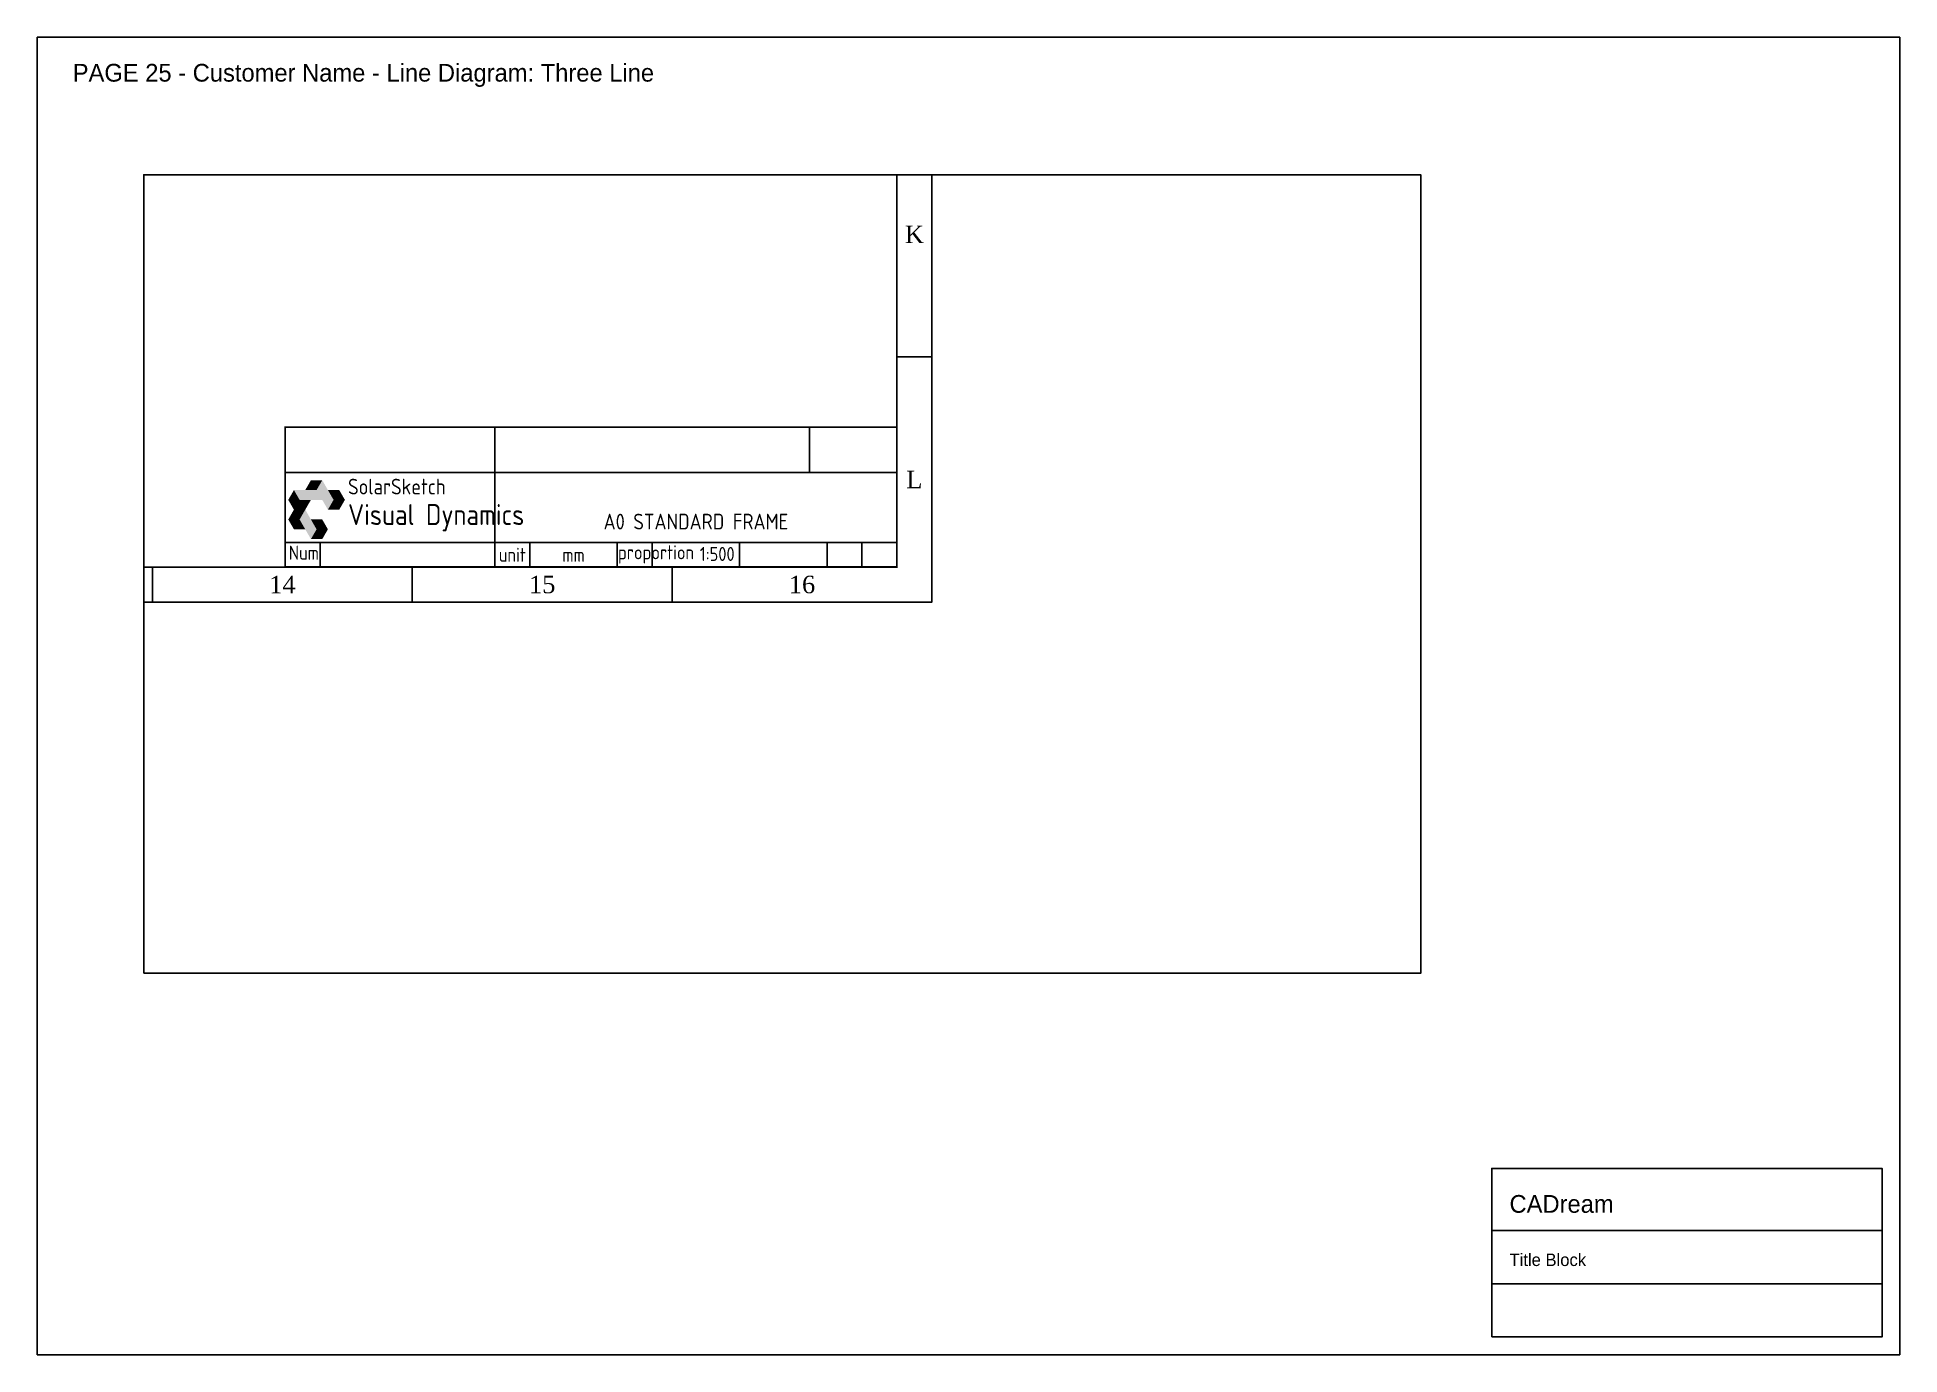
# Paper-space layout 'Layout1' of a CAD drawing. Header units: metres, sheet in millimetres. Extents: x 0 to 420, y 0 to 297.
# The model-space entities are those that its viewports show. They can reach past a viewport. Long polylines and large blocks are cut down to what shows.
import ezdxf
from ezdxf.enums import TextEntityAlignment as Align

# ---------------------------------------------------------------- set-up
doc = ezdxf.new("R2010")
doc.units = ezdxf.units.M
for name, color, linetype in [('SHEET_BORDER', 8, 'Continuous'), ('SHEET_TEXT', 5, 'Continuous'), ('SHEET_TITLEBLOCK', 7, 'Continuous'), ('SHEET_VIEWPORT_FRAME', 6, 'Continuous')]:
    doc.layers.add(name, color=color, linetype=linetype)
doc.styles.add('Albedo', font='gbenor', dxfattribs={"bigfont": 'gbcbig'})
doc.styles.add('Times', font='times.ttf')

# ---------------------------------------------------------------- blocks, each defined once
blk = doc.blocks.new('CADREAM_TITLEBLOCK_TEMPLATE_V1')
at = {"layer": 'SHEET_TITLEBLOCK'}
for p, q in [((0, 24), (88, 24)), ((0, 12), (88, 12))]:
    blk.add_line(p, q, dxfattribs=at)
blk.add_lwpolyline([(0, 0), (88, 0), (88, 38), (0, 38)], close=True, dxfattribs=at)
for s, height, p in [('CADream', 4, (4, 28)), ('Title Block', 2.8, (4, 16))]:
    blk.add_text(s, height=height, dxfattribs=at).set_placement(p)
blk = doc.blocks.new('*U322')
at = {"color": 5}
blk.add_lwpolyline([(0, 0), (1189, 0), (1189, 841), (0, 841)], close=True, dxfattribs=at)

msp = doc.modelspace()

# ---------------------------------------------------------------- hatches: boundary and pattern name
for points in [[(260924, -143949), (261734, -142546), (260114, -142546), (259304, -143949)], [(260924, -143949), (262544, -146755), (263354, -145352), (261734, -142546)], [(258494, -145352), (257684, -143949), (256874, -145352), (257684, -146755)], [(256874, -148158), (258494, -145352), (260114, -145352), (258494, -148158)], [(258494, -145352), (261734, -145352), (260924, -143949), (257684, -143949)], [(263354, -145352), (264974, -145352), (264164, -143949), (262544, -143949)], [(262544, -146755), (264164, -146755), (264974, -145352), (263354, -145352)], [(258494, -148158), (256874, -148158), (257684, -149561), (259304, -149561)], [(260114, -150963), (258494, -148158), (259304, -146755), (260924, -149561)], [(262544, -149561), (261734, -148158), (260114, -148158), (260924, -149561)], [(260114, -150963), (261734, -150963), (262544, -149561), (260924, -149561)]]:
    msp.add_hatch(color=1).paths.add_polyline_path(points)

# ---------------------------------------------------------------- linework, layer by layer
at = {"color": 5}
for p, q in [((343924, -154955), (343924, 255545)), ((348924, -124913), (343924, -124913)), ((-233076, -154955), (343924, -154955)), ((237455, -159955), (237455, -154955)), ((274611, -159955), (274611, -154955)), ((311768, -159955), (311768, -154955))]:
    msp.add_line(p, q, dxfattribs=at)
at = {"color": 5, "const_width": 250}
msp.add_lwpolyline([(256424, -154955), (343924, -154955), (343924, -134955), (256424, -134955)], close=True, dxfattribs=at)
at = {"color": 5}
for points in [[(256424, -141455), (286424, -141455), (286424, -134955), (256424, -134955)], [(286424, -141455), (331424, -141455), (331424, -134955), (286424, -134955)], [(331424, -141455), (343924, -141455), (343924, -134955), (331424, -134955)], [(286424, -151455), (343924, -151455), (343924, -141455), (286424, -141455)], [(256424, -154955), (261424, -154955), (261424, -151455), (256424, -151455)], [(261424, -154955), (286424, -154955), (286424, -151455), (261424, -151455)], [(286424, -154955), (291424, -154955), (291424, -151455), (286424, -151455)], [(291424, -154955), (303924, -154955), (303924, -151455), (291424, -151455)], [(303924, -154955), (308924, -154955), (308924, -151455), (303924, -151455)], [(308924, -154955), (321424, -154955), (321424, -151455), (308924, -151455)], [(321424, -154955), (333924, -154955), (333924, -151455), (321424, -151455)], [(333924, -154955), (338924, -154955), (338924, -151455), (333924, -151455)], [(338924, -154955), (343924, -154955), (343924, -151455), (338924, -151455)]]:
    msp.add_lwpolyline(points, close=True, dxfattribs=at)

# ---------------------------------------------------------------- block references
at = {"xscale": 500, "yscale": 500, "zscale": 500}
msp.add_blockref('*U322', (-245576, -159955), dxfattribs=at)

# ---------------------------------------------------------------- texts
at = {"color": 4, "style": 'Times'}
for s, p in [('K', (346424, -107392)), ('L', (346424, -142434)), ('14', (256033, -157455)), ('15', (293189, -157455)), ('16', (330346, -157455))]:
    msp.add_text(s, height=2500, dxfattribs=at).set_placement(p, align=Align.MIDDLE)
at = {"color": 140, "style": 'Albedo'}
msp.add_text('SolarSketch', height=2250, dxfattribs=at).set_placement((265424, -143455), align=Align.MIDDLE_LEFT)
at = {"style": 'Albedo'}
msp.add_text('Visual Dynamics', height=3000, dxfattribs=at).set_placement((265424, -147455), align=Align.MIDDLE_LEFT)
msp.add_text('A0 STANDARD FRAME', height=2250, dxfattribs=at).set_placement((315174, -148455), align=Align.MIDDLE)
at = {"color": 4, "style": 'Albedo'}
for s, p in [('Num', (259100, -152912)), ('unit', (288924, -153205)), ('proportion', (309470, -152853))]:
    msp.add_text(s, height=2000, dxfattribs=at).set_placement(p, align=Align.MIDDLE_CENTER)
at = {"color": 7, "style": 'Albedo'}
for s, p in [('mm', (297674, -153205)), ('1:500', (318220, -153088))]:
    msp.add_text(s, height=2000, dxfattribs=at).set_placement(p, align=Align.MIDDLE_CENTER)

psp = doc.layouts.get("Layout1")

# ---------------------------------------------------------------- linework, layer by layer
at = {"layer": 'SHEET_BORDER'}
psp.add_lwpolyline([(0, 0), (420, 0), (420, 297), (0, 297)], close=True, dxfattribs=at)
at = {"layer": 'SHEET_VIEWPORT_FRAME'}
psp.add_lwpolyline([(24, 86), (312, 86), (312, 266), (24, 266)], close=True, dxfattribs=at)

# ---------------------------------------------------------------- block references
at = {"layer": 'SHEET_TITLEBLOCK'}
psp.add_blockref('CADREAM_TITLEBLOCK_TEMPLATE_V1', (328, 4), dxfattribs=at)

# ---------------------------------------------------------------- texts
at = {"layer": 'SHEET_TEXT'}
psp.add_text('PAGE 25 - Customer Name - Line Diagram: Three Line', height=4, dxfattribs=at).set_placement((8, 287))

# ---------------------------------------------------------------- viewports
at = {"layer": 'SHEET_VIEWPORT_FRAME'}
psp.add_viewport(center=(168, 176), size=(288, 180), view_center_point=(327521.76, -155952.6), view_height=114157.92, dxfattribs=at)

doc.saveas('drawing.dxf')
